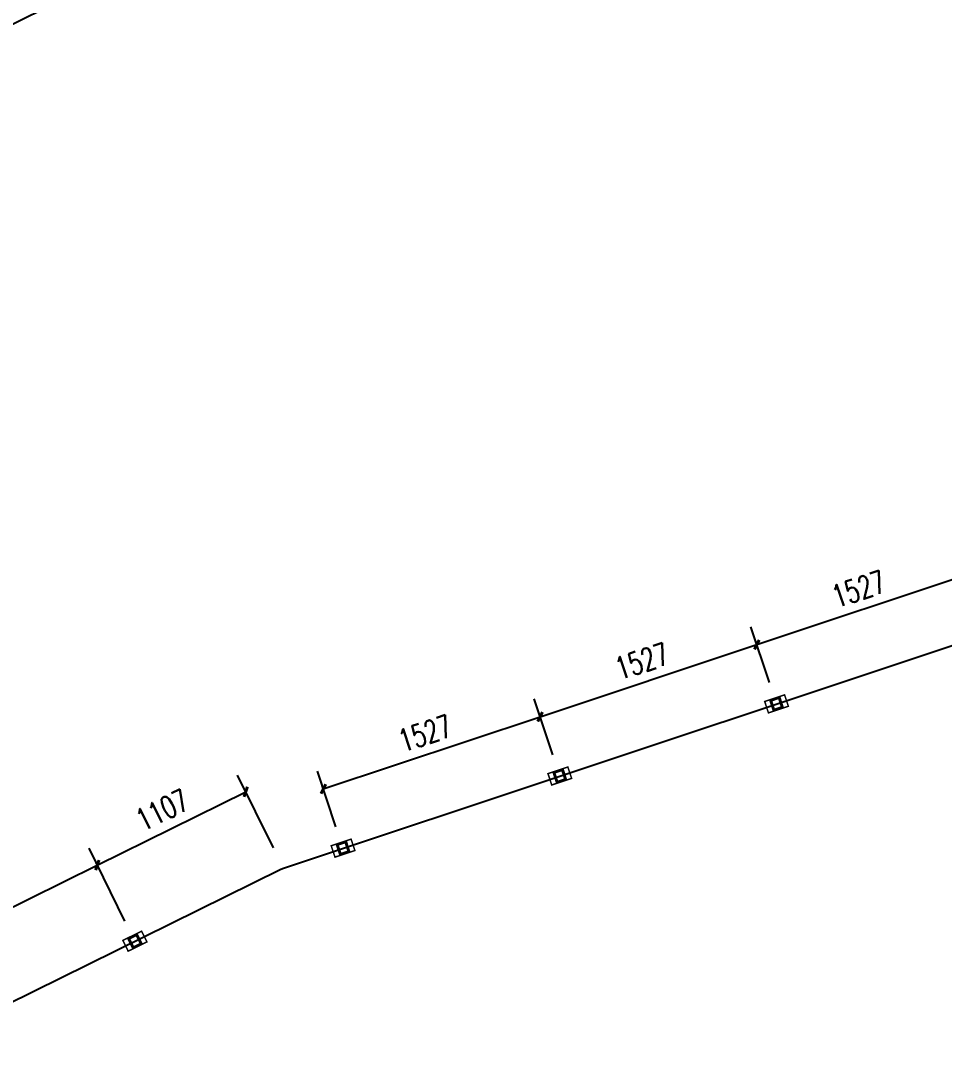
# Model space of a CAD drawing. Extents: x 8796 to 116961, y 24572 to 132726.
# Drawn here: x 33157 to 39331, y 85472 to 92430 of the extents above; entities that cross this region are included whole.
import ezdxf

# ---------------------------------------------------------------- set-up
doc = ezdxf.new("R2010")
doc.units = 0
doc.header["$LTSCALE"] = 1000
doc.header["$MEASUREMENT"] = 0
for name, color, linetype in [('PUB_DIM', 3, 'Continuous'), ('标注', 9, 'Continuous'), ('栏杆基座', 214, 'Continuous'), ('连接端梁', 130, 'Continuous')]:
    doc.layers.add(name, color=color, linetype=linetype)
doc.styles.add('_TCH_DIM_T3', font='SIMPLEX.shx', dxfattribs={"width": 0.705882, "bigfont": 'hztxt.shx'})
doc.styles.add('HZTXT', font='txtw.shx', dxfattribs={"width": 0.8, "bigfont": 'hztxtw.shx'})
doc.dimstyles.new('_TCH_ARCH&&50', dxfattribs={"dimtxt": 148.75, "dimasz": 50, "dimexe": 125, "dimexo": 150, "dimgap": 63.125, "dimtad": 1, "dimdec": 0, "dimzin": 0, "dimdsep": 46, "dimtxsty": '_TCH_DIM_T3', "dimblk": 'ARCHTICK', "dimcen": 0.09, "dimclrt": 7, "dimazin": 2, "dimtfac": 1, "dimtdec": 0, "dimtix": 1, "dimtmove": 2, "dimatfit": 3, "dimfxl": 0, "dimtolj": 1, "dimtzin": 0, "dimarcsym": 0})
doc.dimstyles.new('DIM-50', dxfattribs={"dimscale": 50, "dimtxt": 3, "dimasz": 1, "dimexe": 1, "dimexo": 1, "dimgap": 1, "dimtad": 1, "dimdec": 1, "dimdsep": 46, "dimtxsty": 'HZTXT', "dimblk": 'OBLIQUE', "dimblk1": 'ARCHTICK', "dimblk2": 'OBLIQUE', "dimcen": 0, "dimdle": 1, "dimclrd": 9, "dimclre": 9, "dimclrt": 2, "dimadec": 1, "dimazin": 0, "dimtfac": 1, "dimtdec": 1, "dimtix": 1, "dimtmove": 2, "dimatfit": 3, "dimldrblk": 'OBLIQUE', "dimfxl": 0, "dimtolj": 1, "dimtzin": 0, "dimarcsym": 0})

# ---------------------------------------------------------------- blocks, each defined once
blk = doc.blocks.new('_Oblique')
at = {"color": 0, "linetype": 'ByBlock', "lineweight": -2}
blk.add_line((-0.5, -0.5), (0.5, 0.5), dxfattribs=at)
blk = doc.blocks.new('*D597')
at = {"layer": 'Defpoints', "color": 0, "transparency": 16777216}
for p in [(40173.6, 68346.1), (46011.6, 68346.1), (46011.6, 67685.2)]:
    blk.add_point(p, dxfattribs=at)
at = {"layer": '标注', "color": 9, "lineweight": -2, "transparency": 16777216}
for p, q in [((40173.6, 68296.1), (40173.6, 67635.2)), ((46011.6, 68296.1), (46011.6, 67635.2)), ((40123.6, 67685.2), (46061.6, 67685.2))]:
    blk.add_line(p, q, dxfattribs=at)
at = {"layer": '标注', "color": 9, "lineweight": -2, "transparency": 16777216, "xscale": 50, "yscale": 50, "zscale": 50, "rotation": 180}
blk.add_blockref('_Oblique', (40173.6, 67685.2), dxfattribs=at)
at = {"layer": '标注', "color": 9, "lineweight": -2, "transparency": 16777216, "xscale": 50, "yscale": 50, "zscale": 50}
blk.add_blockref('_Oblique', (46011.6, 67685.2), dxfattribs=at)
at = {"layer": '标注', "color": 2, "transparency": 16777216, "insert": (43092.6, 67810.2), "char_height": 150, "attachment_point": 5, "style": 'HZTXT'}
blk.add_mtext('\\A1;5838', dxfattribs=at)
blk = doc.blocks.new('_ArchTick')
at = {"color": 0, "linetype": 'ByBlock', "const_width": 0.4}
blk.add_lwpolyline([(-0.5, -0.5), (0.5, 0.5)], dxfattribs=at)
blk = doc.blocks.new('栏杆立柱底座')
at = {"layer": '栏杆基座', "color": 6}
for points, const_width in [([(-48.1, 64.7), (-31.3, -74.3), (48.1, -64.7), (31.3, 74.3)], 10), ([(-38.4, 25.6), (-31.1, -34), (38.4, -25.6), (31.1, 34)], 20)]:
    blk.add_lwpolyline(points, close=True, dxfattribs=dict(at, const_width=const_width))
blk = doc.blocks.new('*U632')
at = {"color": 0, "rotation": 263.0813751958696}
blk.add_blockref('栏杆立柱底座', (0, 0), dxfattribs=at)
blk = doc.blocks.new('*U633')
at = {"color": 0, "linetype": 'ByBlock', "lineweight": -2, "transparency": 16777216}
for p, rotation in [((-58093.8, 39311.2), 18.40962104825404), ((-59543, 38828.9), 18.40962104825404), ((-60992.2, 38346.5), 18.40962104825404), ((-62384.1, 37724.4), 26.29066540476217)]:
    blk.add_blockref('*U632', p, dxfattribs=dict(at, rotation=rotation))
blk = doc.blocks.new('*D763')
at = {"layer": 'Defpoints', "color": 0, "transparency": 16777216}
for p in [(36629, 87776), (36761, 87379.6), (35311.7, 86897.2)]:
    blk.add_point(p, dxfattribs=at)
at = {"layer": 'PUB_DIM', "color": 0, "lineweight": -2, "transparency": 16777216}
for p, q in [((36713.6, 87521.9), (36589.6, 87894.6)), ((35179.8, 87293.6), (36629, 87776)), ((35264.4, 87039.5), (35140.3, 87412.2))]:
    blk.add_line(p, q, dxfattribs=at)
at = {"layer": 'PUB_DIM', "color": 0, "lineweight": -2, "transparency": 16777216, "xscale": 50, "yscale": 50, "zscale": 50}
for p, rotation in [((36629, 87776), 18.40962104825383), ((35179.8, 87293.6), 198.4096210482539)]:
    blk.add_blockref('_ArchTick', p, dxfattribs=dict(at, rotation=rotation))
at = {"layer": 'PUB_DIM', "color": 7, "transparency": 16777216, "insert": (35861, 87665.2), "char_height": 148.75, "attachment_point": 5, "rotation": 18.40962, "style": '_TCH_DIM_T3'}
blk.add_mtext('\\A1;1527', dxfattribs=at)
blk = doc.blocks.new('*D764')
at = {"layer": 'Defpoints', "color": 0, "transparency": 16777216}
for p in [(38078.3, 88258.3), (38210.2, 87861.9), (36761, 87379.6)]:
    blk.add_point(p, dxfattribs=at)
at = {"layer": 'PUB_DIM', "color": 0, "lineweight": -2, "transparency": 16777216}
for p, q in [((38162.8, 88004.2), (38038.8, 88376.9)), ((36629, 87776), (38078.3, 88258.3)), ((36713.6, 87521.9), (36589.6, 87894.6))]:
    blk.add_line(p, q, dxfattribs=at)
at = {"layer": 'PUB_DIM', "color": 0, "lineweight": -2, "transparency": 16777216, "xscale": 50, "yscale": 50, "zscale": 50}
for p, rotation in [((38078.3, 88258.3), 18.4096210482539), ((36629, 87776), 198.4096210482539)]:
    blk.add_blockref('_ArchTick', p, dxfattribs=dict(at, rotation=rotation))
at = {"layer": 'PUB_DIM', "color": 7, "transparency": 16777216, "insert": (37310.2, 88147.6), "char_height": 148.75, "attachment_point": 5, "rotation": 18.40962, "style": '_TCH_DIM_T3'}
blk.add_mtext('\\A1;1527', dxfattribs=at)
blk = doc.blocks.new('*D765')
at = {"layer": 'Defpoints', "color": 0, "transparency": 16777216}
for p in [(39527.5, 88740.7), (39659.4, 88344.3), (38210.2, 87861.9)]:
    blk.add_point(p, dxfattribs=at)
at = {"layer": 'PUB_DIM', "color": 0, "lineweight": -2, "transparency": 16777216}
for p, q in [((39612.1, 88486.6), (39488, 88859.3)), ((38078.3, 88258.3), (39527.5, 88740.7)), ((38162.8, 88004.2), (38038.8, 88376.9))]:
    blk.add_line(p, q, dxfattribs=at)
at = {"layer": 'PUB_DIM', "color": 0, "lineweight": -2, "transparency": 16777216, "xscale": 50, "yscale": 50, "zscale": 50}
for p, rotation in [((39527.5, 88740.7), 18.40962104825339), ((38078.3, 88258.3), 198.4096210482534)]:
    blk.add_blockref('_ArchTick', p, dxfattribs=dict(at, rotation=rotation))
at = {"layer": 'PUB_DIM', "color": 7, "transparency": 16777216, "insert": (38759.5, 88630), "char_height": 148.75, "attachment_point": 5, "rotation": 18.40962, "style": '_TCH_DIM_T3'}
blk.add_mtext('\\A1;1527', dxfattribs=at)
blk = doc.blocks.new('*D769')
at = {"layer": 'Defpoints', "color": 0, "transparency": 16777216}
for p in [(33668.6, 86783.8), (33919.9, 86275.2), (32550.5, 85598.6)]:
    blk.add_point(p, dxfattribs=at)
at = {"layer": 'PUB_DIM', "color": 0, "lineweight": -2, "transparency": 16777216}
for p, q in [((33853.5, 86409.6), (33613.2, 86895.9)), ((32299.2, 86107.3), (33668.6, 86783.8)), ((32484.1, 85733.1), (32243.8, 86219.4))]:
    blk.add_line(p, q, dxfattribs=at)
at = {"layer": 'PUB_DIM', "color": 0, "lineweight": -2, "transparency": 16777216, "xscale": 50, "yscale": 50, "zscale": 50}
for p, rotation in [((33668.6, 86783.8), 26.29066540466118), ((32299.2, 86107.3), 206.2906654046612)]:
    blk.add_blockref('_ArchTick', p, dxfattribs=dict(at, rotation=rotation))
at = {"layer": 'PUB_DIM', "color": 7, "transparency": 16777216, "insert": (32923, 86568.9), "char_height": 148.75, "attachment_point": 5, "rotation": 26.29067, "style": '_TCH_DIM_T3'}
blk.add_mtext('\\A1;1527', dxfattribs=at)
blk = doc.blocks.new('*D770')
at = {"layer": 'Defpoints', "color": 0, "transparency": 16777216}
for p in [(34660.8, 87274), (34912.1, 86765.3), (33919.9, 86275.2)]:
    blk.add_point(p, dxfattribs=at)
at = {"layer": 'PUB_DIM', "color": 0, "lineweight": -2, "transparency": 16777216}
for p, q in [((34845.7, 86899.8), (34605.5, 87386.1)), ((33668.6, 86783.8), (34660.8, 87274)), ((33853.5, 86409.6), (33613.2, 86895.9))]:
    blk.add_line(p, q, dxfattribs=at)
at = {"layer": 'PUB_DIM', "color": 0, "lineweight": -2, "transparency": 16777216, "xscale": 50, "yscale": 50, "zscale": 50}
for p, rotation in [((34660.8, 87274), 26.29066540466086), ((33668.6, 86783.8), 206.2906654046609)]:
    blk.add_blockref('_ArchTick', p, dxfattribs=dict(at, rotation=rotation))
at = {"layer": 'PUB_DIM', "color": 7, "transparency": 16777216, "insert": (34103.8, 87152.2), "char_height": 148.75, "attachment_point": 5, "rotation": 26.29067, "style": '_TCH_DIM_T3'}
blk.add_mtext('\\A1;1107', dxfattribs=at)
blk = doc.blocks.new('M2')
at = {"layer": '标注'}
dim = blk.add_aligned_dim(p1=(40173.579, 68346.058), p2=(46011.6275, 68346.058), distance=-660.8238, dimstyle='DIM-50', dxfattribs=at)
dim.commit()
dim.dimension.update_dxf_attribs({"geometry": '*D597', "text_midpoint": (43092.6033, 67810.2342)})

msp = doc.modelspace()

# ---------------------------------------------------------------- linework, layer by layer
at = {"layer": '连接端梁', "color": 0}
msp.add_lwpolyline([(28013.85, 76714.61), (27267, 82869.46), (27254.1, 82975.75), (27258.75, 82984.36), (27366.34, 83037.5), (34896.44, 86757.59), (34912.63, 86764.35), (42738.05, 89368.98), (43025.63, 89464.7), (43034.76, 89467.12), (51143.32, 90974.62), (51441.3, 91030.02), (51450.71, 91031.16), (51538.12, 91035.21), (59992.12, 91427.11), (60001.57, 91426.95), (60088.72, 91418.98), (68214.81, 90675.91)], dxfattribs=at)

# ---------------------------------------------------------------- block references
at = {"rotation": 26.29061234544062}
msp.add_blockref('M2', (26407.61, 13606.5, 29521), dxfattribs=at)
msp.add_blockref('*U633', (96303.97, 48550.71))

# ---------------------------------------------------------------- dimensions: what is measured, and where the dimension line sits
at = {"layer": 'PUB_DIM', "color": 0}
for p1, p2, distance, picture, middle in [((38210.2, 87861.92), (39659.43, 88344.29), 417.77, '*D765', (38759.46, 88629.96)), ((36760.98, 87379.56), (38210.2, 87861.92), 417.77, '*D764', (37310.23, 88147.6)), ((35311.75, 86897.2), (36760.98, 87379.56), 417.77, '*D763', (35861, 87665.23)), ((33919.91, 86275.15), (34912.14, 86765.34), 567.37, '*D770', (34103.82, 87152.21)), ((32550.51, 85598.63), (33919.91, 86275.15), 567.37, '*D769', (32923, 86568.85))]:
    dim = msp.add_aligned_dim(p1=p1, p2=p2, distance=distance, dimstyle='_TCH_ARCH&&50', dxfattribs=at)
    dim.commit()
    dim.dimension.update_dxf_attribs({"geometry": picture, "text_midpoint": middle})

doc.saveas('drawing.dxf')
